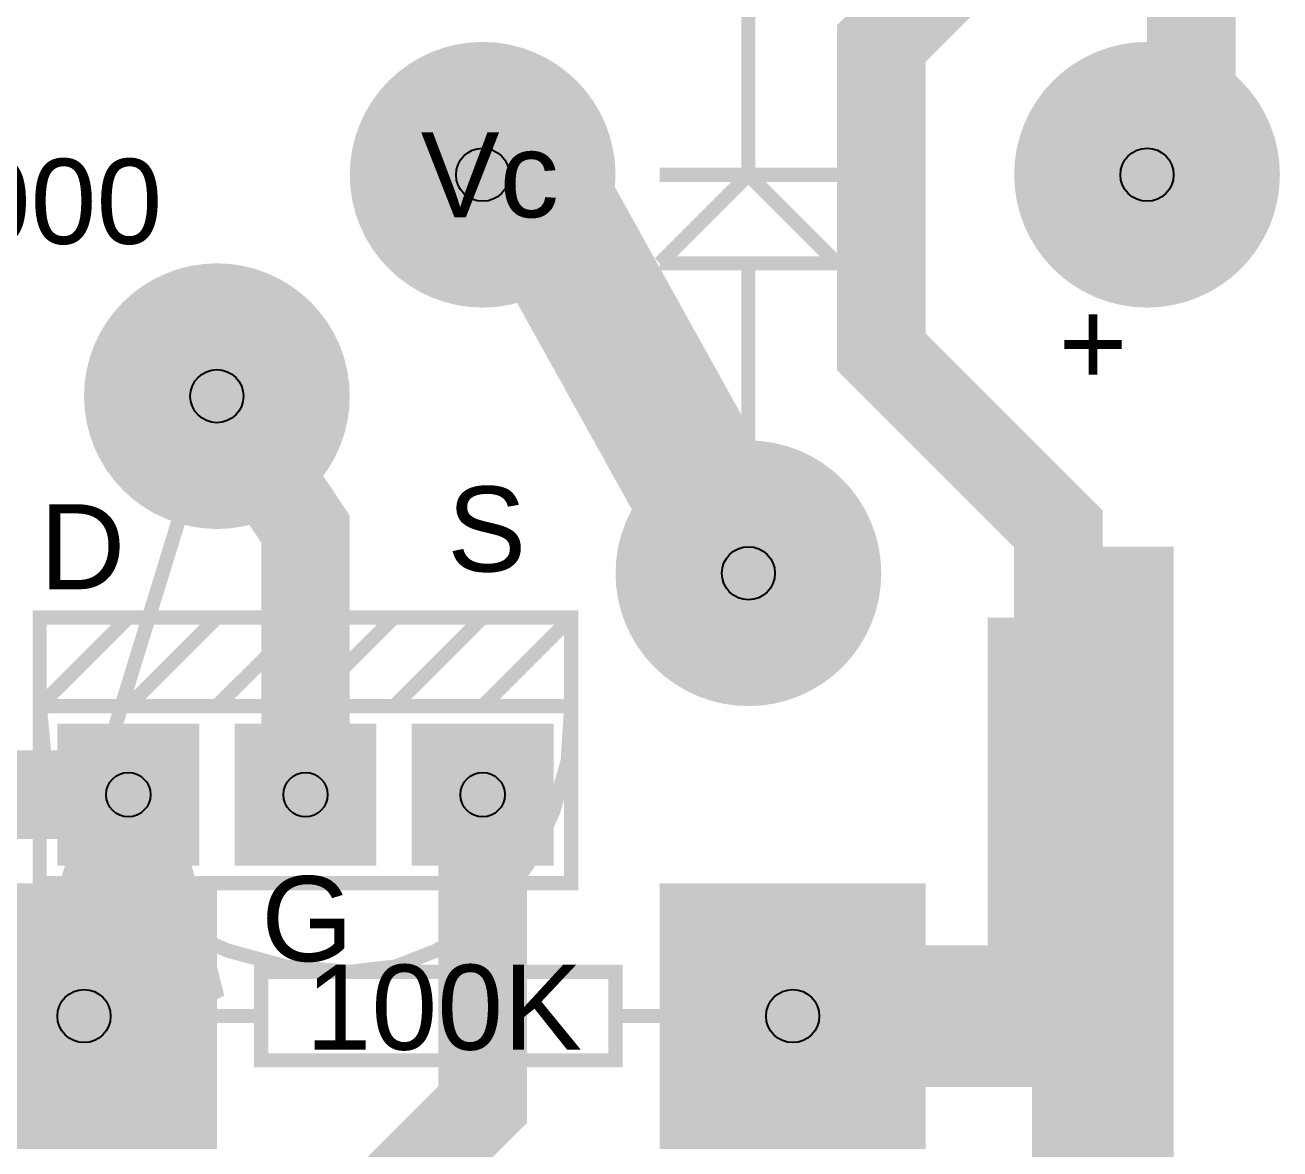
# Model space of a CAD drawing. Extents: x -1.19 to 1.19, y -1.21 to 1.21.
# Drawn here: x -0.773 to -0.065, y -0.554 to 0.081 of the extents above; entities that cross this region are included whole.
import ezdxf

# ---------------------------------------------------------------- set-up
doc = ezdxf.new("R2010")
doc.units = 0
doc.layers.get('0').update_dxf_attribs({"linetype": 'CONTINUOUS'})

# ---------------------------------------------------------------- blocks, each defined once
blk = doc.blocks.new('EPAD')
at = {"const_width": 0.5}
blk.add_lwpolyline([(-0.25, 0, 1), (0.25, 0, 1)], format="xyb", close=True, dxfattribs=at)
blk = doc.blocks.new('RPAD')
blk.add_trace([(-0.5, -0.5), (-0.5, 0.5), (0.5, -0.5), (0.5, 0.5)])

msp = doc.modelspace()

# ---------------------------------------------------------------- linework, layer by layer
for points, const_width in [([(-0.275, 0.82), (-0.268, 0.62), (-0.265, 0.52), (-0.115, 0.37), (-0.115, 0.02), (-0.14, -0.004)], 0.05), ([(-0.715, 0.47), (-0.365, 0.47), (-0.19, 0.295), (-0.19, 0.17), (-0.29, 0.07), (-0.29, -0.104), (-0.19, -0.204), (-0.19, -0.254)], 0.05), ([(-0.49, -0.004), (-0.365, -0.229)], 0.08), ([(-0.615, -0.354), (-0.615, -0.204), (-0.665, -0.129)], 0.05), ([(-0.715, -0.354), (-0.865, -0.354), (-0.865, -0.204)], 0.05), ([(-0.19, -0.254), (-0.19, -0.479), (-0.34, -0.479)], 0.08), ([(-0.165, -0.654), (-0.165, -0.254), (-0.19, -0.254)], 0.08), ([(-0.715, -0.354), (-0.74, -0.479)], 0.05), ([(-0.715, -0.354), (-0.69, -0.454), (-0.74, -0.479)], 0.05), ([(-0.515, -0.354), (-0.515, -0.529), (-0.565, -0.579), (-0.565, -0.654)], 0.05)]:
    msp.add_lwpolyline(points, dxfattribs=dict(const_width=const_width))
for centre, radius in [((-0.515, -0.004), 0.015), ((-0.14, -0.004), 0.015), ((-0.665, -0.129), 0.015), ((-0.365, -0.229), 0.015), ((-0.715, -0.354), 0.0125), ((-0.615, -0.354), 0.0125), ((-0.515, -0.354), 0.0125), ((-0.74, -0.479), 0.015), ((-0.34, -0.479), 0.015)]:
    msp.add_circle(centre, radius)
at = {"layer": '12632256', "const_width": 0.008}
for points in [[(-0.365, -0.004), (-0.365, 0.12)], [(-0.415, -0.054), (-0.365, -0.004)], [(-0.415, -0.004), (-0.315, -0.004)], [(-0.315, -0.054), (-0.365, -0.004)], [(-0.415, -0.054), (-0.315, -0.054)], [(-0.365, -0.179), (-0.365, -0.054)], [(-0.865, -0.779), (-0.665, -0.129)], [(-0.765, -0.304), (-0.765, -0.254), (-0.465, -0.254), (-0.465, -0.304)], [(-0.765, -0.304), (-0.715, -0.254)], [(-0.715, -0.304), (-0.665, -0.254)], [(-0.665, -0.304), (-0.615, -0.254)], [(-0.615, -0.304), (-0.565, -0.254)], [(-0.565, -0.304), (-0.515, -0.254)], [(-0.515, -0.304), (-0.465, -0.254)], [(-0.765, -0.404), (-0.465, -0.404), (-0.465, -0.304), (-0.765, -0.304), (-0.765, -0.404)], [(-0.765, -0.304), (-0.762, -0.335), (-0.752, -0.363), (-0.736, -0.388), (-0.714, -0.41), (-0.688, -0.429), (-0.659, -0.442), (-0.626, -0.451), (-0.59, -0.454)], [(-0.465, -0.304), (-0.467, -0.335), (-0.475, -0.363), (-0.486, -0.388), (-0.501, -0.41), (-0.52, -0.429), (-0.541, -0.442), (-0.564, -0.451), (-0.59, -0.454)], [(-0.64, -0.504), (-0.44, -0.504), (-0.44, -0.454), (-0.64, -0.454), (-0.64, -0.504)], [(-0.69, -0.479), (-0.64, -0.479)], [(-0.44, -0.479), (-0.39, -0.479)]]:
    msp.add_lwpolyline(points, dxfattribs=at)

# ---------------------------------------------------------------- block references
for name, p, xscale, yscale in [('EPAD', (-0.515, -0.004), 0.15, 0.15), ('EPAD', (-0.14, -0.004), 0.15, 0.15), ('EPAD', (-0.665, -0.129), 0.15, 0.15), ('EPAD', (-0.365, -0.229), 0.15, 0.15), ('RPAD', (-0.715, -0.354), 0.08, 0.08), ('RPAD', (-0.615, -0.354), 0.08, 0.08), ('RPAD', (-0.515, -0.354), 0.08, 0.08), ('RPAD', (-0.74, -0.479), 0.15, 0.15), ('RPAD', (-0.34, -0.479), 0.15, 0.15)]:
    msp.add_blockref(name, p, dxfattribs=dict(xscale=xscale, yscale=yscale))

# ---------------------------------------------------------------- texts
at = {"layer": '12632256', "width": 1.041667}
for s, p in [('Vc', (-0.55, -0.028)), ('2N7000', (-0.93, -0.043)), ('+', (-0.19, -0.123)), ('S', (-0.535, -0.228)), ('D', (-0.765, -0.238)), ('G', (-0.64, -0.448)), ('100K', (-0.615, -0.498))]:
    msp.add_text(s, height=0.048, dxfattribs=at).set_placement(p)

doc.saveas('drawing.dxf')
